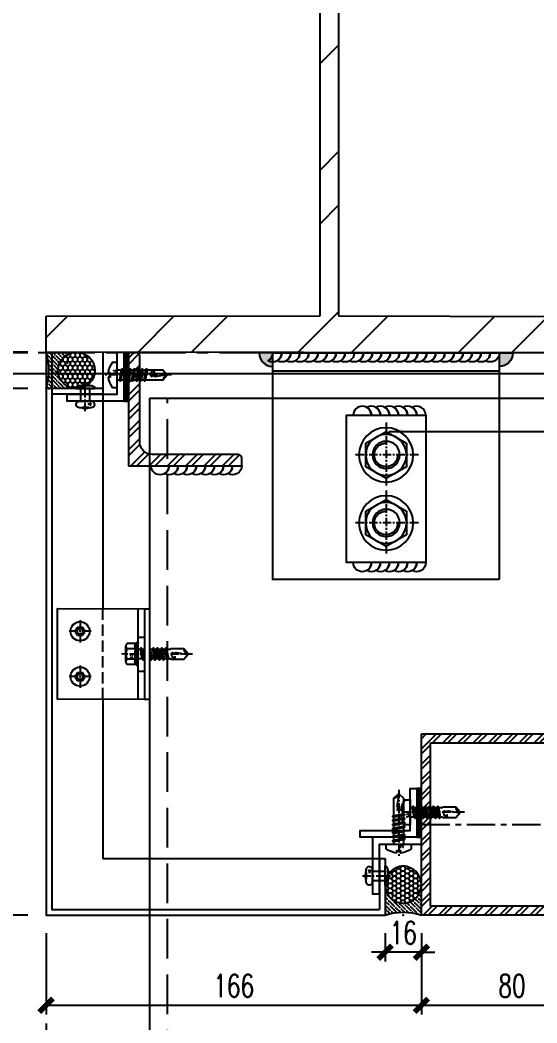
# Model space of a CAD drawing. Extents: x -160106 to 966792, y -663931 to 1550022.
# Drawn here: x -62915 to -62686.9, y -112861.3 to -112418.9 of the extents above; entities that cross this region are included whole.
import ezdxf
from ezdxf.enums import TextEntityAlignment as Align
from ezdxf.xclip import XClip

# ---------------------------------------------------------------- set-up
doc = ezdxf.new("R2010")
doc.units = 0
for name, pattern in [('CENTER', [2, 1.25, -0.25, 0.25, -0.25]), ('ZN-CENTER', [2, 1.25, -0.25, 0.25, -0.25]), ('ZN-DASH', [0.35, 0.25, -0.1])]:
    doc.linetypes.add(name, pattern=pattern)
for name, color, linetype in [('!ZN1-填充-8', 8, 'Continuous'), ('!ZN3-玻璃幕墙-4', 4, 'Continuous'), ('!ZN3-铝板幕墙-3', 3, 'Continuous'), ('!ZN4-辅助材料-1', 1, 'Continuous'), ('!ZN4-配件-11', 11, 'Continuous'), ('!ZN5-钢材投影-40', 40, 'Continuous'), ('!ZN5-钢材断面-2', 2, 'Continuous'), ('!ZN5-铝材投影-112', 112, 'Continuous'), ('!ZN5-铝材断面-6', 6, 'Continuous'), ('!ZN6-虚线-8', 8, 'ZN-DASH'), ('!ZN6-轴线-1', 1, 'ZN-CENTER'), ('20剖面图$0$建-墙-填充', 8, 'Continuous'), ('20剖面图$0$建-柱-钢', 9, 'Continuous'), ('2钢材断面', 2, 'Continuous'), ('A_Hatch', 8, 'Continuous'), ('DIM', 173, 'Continuous'), ('ZX', 240, 'CENTER'), ('焊缝', 8, 'Continuous')]:
    doc.layers.add(name, color=color, linetype=linetype)
doc.layers.add('0_INSULATION', color=252, linetype='Continuous', lineweight=9, transparency=0.2)
doc.styles.add('DHTEXT-1', font='ROMANS.shx', dxfattribs={"width": 0.7, "bigfont": 'CHINESE.shx'})
doc.dimstyles.new('ZN4', dxfattribs={"dimscale": 4, "dimtxt": 2.5, "dimasz": 1.5, "dimexe": 1, "dimexo": 2, "dimgap": 0.9, "dimtad": 1, "dimdec": 0, "dimdsep": 46, "dimtxsty": 'DHTEXT-1', "dimblk": 'ARCHTICK', "dimcen": 2.5, "dimclrd": 173, "dimclre": 173, "dimclrt": 7, "dimazin": 2, "dimtfac": 1, "dimtix": 1, "dimtmove": 2, "dimatfit": 3, "dimfxl": 0, "dimarcsym": 0})

# ---------------------------------------------------------------- blocks, each defined once
blk = doc.blocks.new('20180403.16475379')
at = {"layer": '!ZN1-填充-8', "ltscale": 2}
blk.add_hatch(color=8, dxfattribs=at).paths.add_polyline_path([(1.000034899334423e-08, -6), (1.000034899334423e-08, 0), (6.000000010000349, 0, -0.4142135623730951)])
blk.add_lwpolyline([(1.000034899334423e-08, 0), (1.000034899334423e-08, -6, 0.414213562373095), (6.000000010000349, 0)], format="xyb", dxfattribs=at)
blk = doc.blocks.new('*U3025')
at = {"color": 0, "linetype": 'CENTER', "ltscale": 3}
for p, q in [((0, 14.27463746114689), (0, -14.27463746114683)), ((-14.27463746114686, 2.842170943040401e-14), (14.27463746114686, 2.842170943040401e-14))]:
    blk.add_line(p, q, dxfattribs=at)
at = {"linetype": 'ByBlock', "ltscale": 10}
blk.add_lwpolyline([(9, 5.196152422706319), (0, 10.39230484541261), (-9, 5.196152422706319), (-9, -5.196152422706263), (0, -10.39230484541255), (9, -5.196152422706263)], close=True, dxfattribs=at)
for radius in [12, 9, 6]:
    blk.add_circle((0, 2.842170943040401e-14), radius, dxfattribs=at)
blk.add_arc((0, 2.842170943040401e-14), 5.190000000000509, 180, 90, dxfattribs=at)
blk = doc.blocks.new('20250903102700')
at = {"layer": '!ZN4-辅助材料-1'}
for points in [[(17.53222632710822, -27.5, 0.5773502691896255), (11.53222632710822, -24.03589838487096, -0.2679491924311229), (13.53222632710822, -27.5, 0.5773502691896255), (7.532226327108219, -24.03589838487096, -0.2679491924311229), (9.53222632710822, -27.5, 0.5773502691896255), (3.532226327108219, -24.03589838487096, -0.2679491924311229), (5.532226327108219, -27.5, 0.5773502691896255), (-0.4677736728917807, -24.03589838487096, -0.2679491924311229), (1.532226327108219, -27.5, 0.5773502691896255), (-4.467773672891781, -24.03589838487096, -0.2679491924311229), (-2.467773672891781, -27.5, 0.5773502691896255), (-8.46777367289178, -24.03589838487096, -0.2679491924311229), (-6.467773672891781, -27.5, 0.9999999999999999), (-14.46777367289178, -27.5, 0.9999999999999999)], [(17.53222632710822, -92.5, -0.5773502691896255), (11.53222632710822, -95.96410161512904, 0.2679491924311229), (13.53222632710822, -92.5, -0.5773502691896255), (7.532226327108219, -95.96410161512904, 0.2679491924311229), (9.53222632710822, -92.5, -0.5773502691896255), (3.532226327108219, -95.96410161512904, 0.2679491924311229), (5.532226327108219, -92.5, -0.5773502691896255), (-0.4677736728917807, -95.96410161512904, 0.2679491924311229), (1.532226327108219, -92.5, -0.5773502691896255), (-4.467773672891781, -95.96410161512904, 0.2679491924311229), (-2.467773672891781, -92.5, -0.5773502691896255), (-8.46777367289178, -95.96410161512904, 0.2679491924311229), (-6.467773672891781, -92.5, -0.9999999999999999), (-14.46777367289178, -92.5, -0.9999999999999999)]]:
    blk.add_lwpolyline(points, format="xyb", dxfattribs=at)
at = {"layer": '!ZN5-钢材投影-40'}
blk.add_line((50, -8), (-50, -8), dxfattribs=at)
for points in [[(50, -100.0000107333763), (-50, -100.0000107333763), (-50, 0), (50, 0)], [(17.53222632710822, -92.5), (-17.46777367289178, -92.5), (-17.46777367289178, -27.5), (17.53222632710822, -27.5), (17.53222632710822, -92.5)]]:
    blk.add_lwpolyline(points, close=True, dxfattribs=at)
at = {"layer": '焊缝', "ltscale": 500}
for points in [[(50, 0, -0.5773502691896527), (44, -3.464101615129039, 0.2679491924311228), (46, 0, -0.5773502691896255), (40, -3.464101615129039, 0.2679491924311228), (42, 0, -0.5773502691896255), (36, -3.464101615129039, 0.2679491924311228), (38, 0, -0.5773502691896255), (32, -3.464101615129039, 0.2679491924311228), (34, 0, -0.5773502691896255), (28, -3.464101615129039, 0.2679491924311228), (30, 0, -0.5773502691896255), (24, -3.464101615129039, 0.2679491924311228), (26, 0, -0.5773502691896255), (20, -3.464101615129039, 0.2679491924311228), (22, 0, -0.5773502691896255), (16, -3.464101615129039, 0.2679491924311228), (18, 0, -0.5773502691896255), (12, -3.464101615129039, 0.2679491924311228), (14, 0, -0.5773502691896255), (8, -3.464101615129039, 0.2679491924311228), (10, 0, -0.5773502691896255), (4, -3.464101615129039, 0.2679491924311228), (6, 0, -0.5773502691896255), (0, -3.464101615129039, 0.2679491924311228), (2, 0, -0.5773502691896255), (-4, -3.464101615129039, 0.2679491924311228), (-2, 0, -0.5773502691896255), (-8, -3.464101615129039, 0.2679491924311228), (-6, 0, -0.5773502691896255), (-12, -3.464101615129039, 0.2679491924311228), (-10, 0, -0.5773502683564219), (-15.99999999138527, -3.464101620134898, -0.5773502683564219)], [(-14, -1.001171767711639e-08, -0.5773502691896527), (-20, -3.464101625140756, 0.2679491924311228), (-18, -1.001171767711639e-08, -0.5773502691896255), (-24, -3.464101625140756, 0.2679491924311228), (-22, -1.001171767711639e-08, -0.5773502691896255), (-28, -3.464101625140756, 0.2679491924311228), (-26, -1.001171767711639e-08, -0.5773502691896255), (-32, -3.464101625140756, 0.2679491924311228), (-30, -1.001171767711639e-08, -0.5773502691896255), (-36, -3.464101625140756, 0.2679491924311228), (-34, -1.001171767711639e-08, -0.5773502691896255), (-40, -3.464101625140756, 0.2679491924311228), (-38, -1.001171767711639e-08, -0.5773502691896255), (-44, -3.464101625140756, 0.2679491924311228), (-42, -1.001171767711639e-08, -0.5773502691896255), (-48, -3.464101625140756, 0.2679491924311228), (-46, -1.001171767711639e-08, -0.5773502691896255), (-52, -3.464101625140756, 0.2679491924311228), (-50, -1.001171767711639e-08)]]:
    blk.add_lwpolyline(points, format="xyb", dxfattribs=at)
at = {"layer": '!ZN3-玻璃幕墙-4', "xscale": -1, "rotation": 90}
blk.add_blockref('20180403.16475379', (50, 1.001171767711639e-08), dxfattribs=at)
at = {"layer": '!ZN3-玻璃幕墙-4', "rotation": 270}
blk.add_blockref('20180403.16475379', (-50, -2.073356881737709e-07), dxfattribs=at)
at = {"layer": '!ZN4-配件-11', "color": 1, "xscale": -1}
for p in [(0.03222632710821927, -45), (0.03222632710821927, -75)]:
    blk.add_blockref('*U3025', p, dxfattribs=at)
blk = doc.blocks.new('20250911134809')
at = {"layer": '20剖面图$0$建-墙-填充'}
h = blk.add_hatch(dxfattribs=at)
h.set_pattern_fill('金属', color=0, scale=20, style=0)
h.set_pattern_definition([(45, (786552.9436825344, -415521.477390582), (-35.35533905932738, 35.35533905932738), []), (45, (786576.5139085344, -415521.477390582), (-35.35533905932738, 35.35533905932738), [])])
h.paths.add_polyline_path([(250.001928496873, 499.719107150333), (250.0732229691603, 483.719005525083), (129.0198336206049, 484.0281188413792), (128.9499019003779, 16.02810238840175), (250.0418289360896, 15.71912008043728), (250.0019274502993, -0.2808934743516147), (0, 0), (0.02275027467112523, 16.00000464983168), (121.031125103982, 16.02809616431477), (121.0404657912441, 484.0280664495367), (0.04045149660669267, 483.9999774127209), (3.243563696742058e-06, 500.0000001358567)])
at = {"layer": '20剖面图$0$建-柱-钢', "color": 0}
for p, q in [((121.000017531449, 16.02808894281043), (121.0404657912441, 484.0280664495076)), ((129.0404657912441, 484.0280661565484), (129.0000173957087, 16.02808934741188)), ((4.540197551250458e-08, 15.99999936844688), (121.000017531449, 16.02808894281043)), ((0, 0), (4.540197551250458e-08, 15.99999936844688)), ((129.0000173957087, 16.02808934741188), (250.0019275040831, 15.71910703950562)), ((250.0019274502993, -0.2808934743516147), (0, 0))]:
    blk.add_line(p, q, dxfattribs=at)
blk = doc.blocks.new('20250822090122')
at = {"layer": 'A_Hatch'}
h = blk.add_hatch(dxfattribs=at)
h.set_pattern_fill('ANSI32', color=256)
h.set_pattern_definition([(45, (-80, -40), (-3.367596045400933, 3.367596045400933), []), (45, (-77.75493500000448, -40), (-3.367596045400933, 3.367596045400933), [])])
h.paths.add_polyline_path([(0, 40), (-80, 40), (-80, -40), (0, -40)])
h.paths.add_polyline_path([(-4, 36), (-4, -36), (-76, -36), (-76, 36)], flags=16)
at = {"layer": '2钢材断面'}
for points in [[(-80, 40), (0, 40), (0, -40), (-80, -40)], [(-76, 36), (-4, 36), (-4, -36), (-76, -36)]]:
    blk.add_lwpolyline(points, close=True, dxfattribs=at)
blk = doc.blocks.new('*U2380')
at = {"layer": '0_INSULATION'}
blk.add_lwpolyline([(114802.1762403308, -53758.13946177487), (114802.1762403308, -54358.13946177487), (114752.1762403308, -54358.13946177487), (114752.1762403308, -54147.48672676035, -0.3233183976765034), (114775.6762403308, -54112.48672676035, 0.2427606451781089), (114797.6784095399, -54086.40908308211), (114798.0588984693, -54026.95991788548, 0.2567742646382426), (114775.6762403308, -53998.0878037859, -0.3233183976765034), (114752.1762403308, -53963.0878037859), (114752.1762403308, -53758.13946177487)], format="xyb", close=True, dxfattribs=at)
blk = doc.blocks.new('*U2074')
at = {"color": 0, "linetype": 'CENTER', "ltscale": 3}
blk.add_line((10.01245216703499, 5.329070518200751e-14), (-2.451370260241674, 5.329070518200751e-14), dxfattribs=at)
at = {"linetype": 'ByBlock', "lineweight": -2, "ltscale": 10}
for p, q in [((-1.19999999999709, -2.999999999995627), (-1.19999999999709, 2.999999999995733)), ((0, 4.200000000000099), (0, -4.199999999999992)), ((5.500000004409217, 2.000000000000053), (0, 2.000000000000053)), ((5.500000004409217, 2.500000000000053), (5.500000004409217, -2.499999999999947)), ((5.500000004409217, -1.999999999999947), (0, -1.999999999999947))]:
    blk.add_line(p, q, dxfattribs=at)
for centre, radius, start, end in [((4.415117063422031, -3.584688101909705e-12), 5.96066603962293, 160.3950489643864, 199.6049510356135), ((0, 2.999999999995733), 1.2, 90, 180), ((7.000000004409217, 2.500000000000053), 1.5, 348.4480414647314, 180), ((16.16515139432157, 5.329070518200751e-14), 8, 164.3308475018224, 195.6691524981776), ((6.186535028096828, -0.0009536892320660684), 2.672094166157843, 323.2266208412516, 36.78433105121244), ((0, -2.999999999995627), 1.2, 180, 270), ((7.000000004409217, -2.499999999999947), 1.5, 180, 11.5519585352685)]:
    blk.add_arc(centre, radius, start, end, dxfattribs=at)
at = {"layer": 'Defpoints', "color": 0, "ltscale": 10, "style": 'DHTEXT-1', "width": 0.7}
blk.add_text('D4', height=1, rotation=90, dxfattribs=at).set_placement((7.370543655996131, -1.846676056511448), align=Align.CENTER)
blk = doc.blocks.new('*U3023')
at = {"color": 0, "linetype": 'CENTER', "ltscale": 3}
blk.add_line((23.99999999999994, 2.188255855140087e-07), (-5.914909539480056, -1.533137051807418e-07), dxfattribs=at)
at = {"linetype": 'ByBlock', "ltscale": 10}
for p, q in [((0, 2.084999581674395), (14.28830168384373, 2.085001969002848)), ((1.419619596213958, 2.729999885991237), (2.200602679755074, -2.730000114008757)), ((3.219619596213958, 2.729999881768008), (4.000602679755074, -2.730000118231986)), ((5.019619596213958, 2.729999877544779), (5.800602679755074, -2.730000122455214)), ((6.819619596213958, 2.729999873321551), (7.600602679755074, -2.730000126678443)), ((8.619619596213958, 2.729999869098322), (9.400602679755075, -2.730000130901672)), ((10.41961959621396, 2.729999864875094), (11.20060267975507, -2.7300001351249)), ((12.21961959621396, 2.729999860651865), (13.00060267975507, -2.730000139348129)), ((14.28834179297628, -2.085001744372565), (0, -2.084999717997933))]:
    blk.add_line(p, q, dxfattribs=at)
blk.add_lwpolyline([(-3.944271909999143, 1.000000079036682, -0.137385347329328), (-2.123903424387548, 5.500000079036611), (1.77635683940025e-15, 5.500000079036611), (1.77635683940025e-15, -5.499999920963375), (-2.123903424387548, -5.499999920963375, -0.137385347329328), (-3.944271909999143, -0.9999999209634319), (-2.999999999999998, -0.9999999209633751), (-2.999999999999998, 1.000000079036639)], format="xyb", close=True, dxfattribs=at)
for points in [[(1.828211756127738, -2.085000114008789), (1.047228672586622, 2.084999885991241), (1.419619596213901, 2.729999885991095), (1.792010519841123, 2.084999885991241), (2.57299360338241, -2.085000114008761), (2.200602679755074, -2.730000114008771)], [(3.628211756127738, -2.085000118232018), (2.847228672586622, 2.084999881768012), (3.219619596213901, 2.729999881767866), (3.592010519841123, 2.084999881768012), (4.37299360338241, -2.085000118231989), (4.000602679755074, -2.730000118232)], [(5.428211756127738, -2.085000122455247), (4.647228672586622, 2.084999877544783), (5.019619596213901, 2.729999877544637), (5.392010519841123, 2.084999877544783), (6.17299360338241, -2.085000122455218), (5.800602679755074, -2.730000122455229)], [(7.228211756127738, -2.085000126678475), (6.447228672586622, 2.084999873321555), (6.819619596213901, 2.729999873321409), (7.192010519841123, 2.084999873321555), (7.97299360338241, -2.085000126678447), (7.600602679755074, -2.730000126678457)], [(9.028211756127739, -2.085000130901704), (8.247228672586623, 2.084999869098326), (8.619619596213902, 2.72999986909818), (8.992010519841124, 2.084999869098326), (9.77299360338241, -2.085000130901676), (9.400602679755075, -2.730000130901686)], [(10.82821175612774, -2.085000135124933), (10.04722867258662, 2.084999864875098), (10.4196195962139, 2.729999864874951), (10.79201051984112, 2.084999864875098), (11.57299360338241, -2.085000135124904), (11.20060267975507, -2.730000135124914)], [(12.62821175612774, -2.085000139348161), (11.84722867258662, 2.084999860651869), (12.2196195962139, 2.729999860651723), (12.59201051984112, 2.084999860651869), (13.37299360338241, -2.085000139348133), (13.00060267975507, -2.730000139348143)]]:
    blk.add_lwpolyline(points, close=True, dxfattribs=at)
for points in [[(14.28755614132959, -2.084999790480305, -0.414213562373095), (14.44551068678416, -2.242954335934877), (14.44551068678416, -2.321931608662732), (20.17706341883141, -2.321931608662732), (21.99999672497771, -0.2620664843346907), (21.99999672497771, 0.2620669033741529), (20.1770634188305, 2.321932027703048), (14.44551068678416, 2.321932027703616), (14.44551068678416, 2.242954754974284, -0.414213562373095), (14.28755614132959, 2.085000209519654)], [(16.51287844574838, -2.321931608662732), (16.35611659158181, -1.195959136936376), (15.82661205339483, -1.523970797760166, -0.5304615897786895), (15.03442566961419, -1.169417307181045), (14.81075563571315, 0.0990784896746442, -0.6513157956771675), (15.47433833661651, 0.5440859063701903), (16.0012324895205, 0.2109028390927443), (16.76803563861736, 0.6608451827776259), (21.99999672497771, -0.2620664843346907, -0.2012259957209903), (20.1770634188305, 2.321932027703048)]]:
    blk.add_lwpolyline(points, format="xyb", dxfattribs=at)
at = {"layer": 'Defpoints', "color": 0, "ltscale": 10, "style": 'DHTEXT-1', "width": 0.7}
blk.add_text('5.5', height=1, rotation=90, dxfattribs=at).set_placement((-0.4943080637851551, -1.360906537433093), align=Align.CENTER)
blk = doc.blocks.new('16胶缝')
at = {"layer": '!ZN1-填充-8', "ltscale": 0.1}
h = blk.add_hatch(dxfattribs=at)
h.set_pattern_fill('HONEY', color=256, scale=10, style=0)
h.set_pattern_definition([(4.818975183877585e-15, (-19679.56000236233, -11324.37131966545), (1.875, 1.08253175), [1.25, -2.5]), (120, (-19679.56000236233, -11324.37131966545), (-1.874999995903225, 1.082531757095823), [1.249999999999998, -2.499999999999997]), (60.00000000000003, (-19679.56000236233, -11324.37131966545), (4.096775418904741e-09, 2.165063507095822), [-2.499999999999998, 1.249999999999999])])
edge = h.paths.add_edge_path()
edge.add_ellipse((8.000000000182808, 13.40127735032729), major_axis=(-1.852811262691897e-12, -8.148750109612592), ratio=0.9817456533069091, start_angle=0, end_angle=360)
h = blk.add_hatch(dxfattribs=at)
h.set_pattern_fill('ANSI36', color=256, scale=10, style=0)
h.set_pattern_definition([(45.00000000000003, (-19679.575386873, -11324.37131966545), (0.6629126073623883, 2.430679560328756), [3.125, -0.625, 0, -0.625])])
edge = h.paths.add_edge_path()
edge.add_ellipse((8.015384510843433, 13.40127735032729), major_axis=(0.8733517820453444, 8.103544729698486), ratio=0.9813319895029027, start_angle=124.6262873536864, end_angle=247.3977371599691, ccw=False)
edge.add_arc((0.0005942590132690384, 10.19757702908555), 1.197577176534192, 269.97156881858757, 324.48671338471985, ccw=False)
edge.add_line((1.455191522836685e-11, 8.999999999992724), (1.091393642127514e-11, -1.818989403545856e-12))
edge.add_arc((8.000000000015461, -24.92179927315374), 26.17434008740905, 432.2031562990745, 467.7968437009381, ccw=False)
edge.add_line((16.00000000001455, 0), (16.00000000001091, 9.000000000003638))
edge.add_arc((16.00645417175474, 10.22705133927502), 1.227068313314542, 216.5905572920867, 269.6986325029304, ccw=False)
at = {"layer": '!ZN4-辅助材料-1', "color": 1, "ltscale": 0.1}
blk.add_arc((8.000000000014552, -24.92179927313555), 26.17434008739207, 72.20315629866607, 107.7968437013339, dxfattribs=at)
blk.add_ellipse((8.000000000182808, 13.40127735032729), major_axis=(-1.852811262691897e-12, -8.148750109612592), ratio=0.9817456533069091, dxfattribs=at)
blk.add_point((8.000000000014552, 7.275957614183426e-12), dxfattribs=at)
blk = doc.blocks.new('胶缝断面')
at = {"color": 7, "ltscale": 0.1, "extrusion": (0, 0, -1), "zscale": -1, "rotation": 180}
blk.add_blockref('16胶缝', (8, 5.456968210637569e-12), dxfattribs=at)
blk = doc.blocks.new('*U1991')
at = {"ltscale": 10}
for p, q in [((-1.015572715537019, 4.618802355381165), (-4.949999999997999, 4.618802355381165)), ((-0.5504878062047283, -5.115541284646254), (-0.5504878062065472, 5.115530008962667)), ((-0.1698801084603474, 5.480866579516958), (1.167940990853822e-05, 4.83959058622783)), ((0, -4.839613541317005), (0, 4.8396139450431)), ((-5.449999999999818, -3.464101413275086), (-5.449999999999818, 3.464101817001181)), ((-1.015583010001137, 2.309401278621424), (-4.949999999997999, 2.309401278624835)), ((0, 2.084999581674395), (14.28830168384373, 2.085001969002848)), ((1.419619596213958, 2.729999885991237), (2.200602679755074, -2.730000114008757)), ((3.219619596213958, 2.729999881768008), (4.000602679755074, -2.730000118231986)), ((5.019619596213958, 2.729999877544779), (5.800602679755074, -2.730000122455214)), ((6.819619596213958, 2.729999873321551), (7.600602679755074, -2.730000126678443)), ((8.619619596213958, 2.729999869098322), (9.400602679755075, -2.730000130901672)), ((10.41961959621396, 2.729999864875094), (11.20060267975507, -2.7300001351249)), ((12.21961959621396, 2.729999860651865), (13.00060267975507, -2.730000139348129)), ((-1.015583010002956, -2.30940087489533), (-4.94999999999618, -2.30940087489874)), ((14.28834179297628, -2.085001744372565), (0, -2.084999717997933)), ((-1.015583010001137, -4.618801951655071), (-4.949999999999818, -4.618801951654161)), ((-0.1698801084603474, -5.480877855198726), (1.167940990853822e-05, -4.839601861909371))]:
    blk.add_line(p, q, dxfattribs=at)
at = {"color": 0, "linetype": 'ZN-CENTER', "ltscale": 3}
blk.add_line((23.99999999999994, 2.188255855140087e-07), (-7.276562432845615, -1.533137051807418e-07), dxfattribs=at)
at = {"ltscale": 10}
for points in [[(1.828211756127738, -2.085000114008789), (1.047228672586622, 2.084999885991241), (1.419619596213901, 2.729999885991095), (1.792010519841123, 2.084999885991241), (2.57299360338241, -2.085000114008761), (2.200602679755074, -2.730000114008771)], [(3.628211756127738, -2.085000118232018), (2.847228672586622, 2.084999881768012), (3.219619596213901, 2.729999881767866), (3.592010519841123, 2.084999881768012), (4.37299360338241, -2.085000118231989), (4.000602679755074, -2.730000118232)], [(5.428211756127738, -2.085000122455247), (4.647228672586622, 2.084999877544783), (5.019619596213901, 2.729999877544637), (5.392010519841123, 2.084999877544783), (6.17299360338241, -2.085000122455218), (5.800602679755074, -2.730000122455229)], [(7.228211756127738, -2.085000126678475), (6.447228672586622, 2.084999873321555), (6.819619596213901, 2.729999873321409), (7.192010519841123, 2.084999873321555), (7.97299360338241, -2.085000126678447), (7.600602679755074, -2.730000126678457)], [(9.028211756127739, -2.085000130901704), (8.247228672586623, 2.084999869098326), (8.619619596213902, 2.72999986909818), (8.992010519841124, 2.084999869098326), (9.77299360338241, -2.085000130901676), (9.400602679755075, -2.730000130901686)], [(10.82821175612774, -2.085000135124933), (10.04722867258662, 2.084999864875098), (10.4196195962139, 2.729999864874951), (10.79201051984112, 2.084999864875098), (11.57299360338241, -2.085000135124904), (11.20060267975507, -2.730000135124914)], [(12.62821175612774, -2.085000139348161), (11.84722867258662, 2.084999860651869), (12.2196195962139, 2.729999860651723), (12.59201051984112, 2.084999860651869), (13.37299360338241, -2.085000139348133), (13.00060267975507, -2.730000139348143)]]:
    blk.add_lwpolyline(points, close=True, dxfattribs=at)
for points in [[(14.28755614132959, -2.084999790480305, -0.414213562373095), (14.44551068678416, -2.242954335934877), (14.44551068678416, -2.321931608662732), (20.17706341883141, -2.321931608662732), (21.99999672497771, -0.2620664843346907), (21.99999672497771, 0.2620669033741529), (20.1770634188305, 2.321932027703048), (14.44551068678416, 2.321932027703616), (14.44551068678416, 2.242954754974284, -0.414213562373095), (14.28755614132959, 2.085000209519654)], [(16.51287844574838, -2.321931608662732), (16.35611659158181, -1.195959136936376), (15.82661205339483, -1.523970797760166, -0.5304615897786895), (15.03442566961419, -1.169417307181045), (14.81075563571315, 0.0990784896746442, -0.6513157956771675), (15.47433833661651, 0.5440859063701903), (16.0012324895205, 0.2109028390927443), (16.76803563861736, 0.6608451827776259), (21.99999672497771, -0.2620664843346907, -0.2012259957209903), (20.1770634188305, 2.321932027703048)]]:
    blk.add_lwpolyline(points, format="xyb", dxfattribs=at)
for centre, radius, start, end in [((-3.866666666665878, 3.464101817001181), 1.583333333333237, 133.1735511071865, 226.8264488928781), ((0.06775032333098352, 3.464101817001181), 1.583333333333237, 133.1735511071865, 226.8264488928781), ((7.477939400387186, -2.867559875829768), 11.3218976996017, 132.4921501626091, 138.6063620026382), ((0.1333333333341216, 2.018612281773358e-07), 5.583333333333248, 155.5673023206315, 204.4326976793683), ((4.067750323330984, 2.018612281773358e-07), 5.583333333333248, 155.5673023206315, 204.4326976793683), ((-3.866666666665878, -3.464101413275086), 1.583333333333237, 133.1735511071865, 226.8264488927399), ((0.06775032333098352, -3.464101413275086), 1.583333333333237, 133.1735511071865, 226.8264488927399), ((7.477939400387186, 2.867548600148227), 11.3218976996017, 221.3935592101043, 227.5078498373909)]:
    blk.add_arc(centre, radius, start, end, dxfattribs=at)
at = {"layer": 'Defpoints', "color": 0, "ltscale": 10, "style": 'DHTEXT-1', "width": 0.7}
blk.add_text('5.5', height=1, rotation=90, dxfattribs=at).set_placement((-2.461643067588102, -0.9299515093815011), align=Align.CENTER)
blk = doc.blocks.new('*U2070')
at = {"color": 0, "linetype": 'CENTER', "ltscale": 3}
for p, q in [((0, 4.884922855083778), (0, -4.884922855083708)), ((4.884922855083761, 5.329070518200751e-14), (-4.884922855083761, 5.329070518200751e-14))]:
    blk.add_line(p, q, dxfattribs=at)
at = {"linetype": 'ByBlock', "ltscale": 10}
for radius in [4.199999809265137, 2, 1.225000023841858]:
    blk.add_circle((0, 5.329070518200751e-14), radius, dxfattribs=at)
blk = doc.blocks.new('*U2492')
at = {"layer": '!ZN1-填充-8'}
h = blk.add_hatch(dxfattribs=at)
h.set_pattern_fill('NET3', color=256, scale=0.75, angle=180, style=0)
h.set_pattern_definition([(180, (-1731.7059275028, 294.7401969027198), (-2.916190190469635e-16, -2.38125), []), (240, (-1731.7059275028, 294.7401969027198), (2.062222992761694, -1.190625), []), (299.9999999999999, (-1731.7059275028, 294.7401969027198), (2.062222992761694, 1.190624999999999), [])])
h.paths.add_polyline_path([(20, 0), (-20, 0), (-20, -2), (20, -2)])
at = {"ltscale": 0.125}
blk.add_wipeout([(-20, -40.60166732874369), (19.999999999999996, -40.60166732874369), (19.999999999999996, -5), (-20.000000000000004, -4.999999999971351)], dxfattribs=at).dxf.layer = '!ZN6-虚线-8'
at = {"layer": '!ZN5-铝材投影-112', "ltscale": 0.25}
blk.add_line((-20, -5), (20, -5), dxfattribs=at)
at = {"layer": '!ZN5-铝材投影-112'}
blk.add_lwpolyline([(20, -2), (-20, -2), (-20, -40.60166732874573), (20, -40.60166732874573)], close=True, dxfattribs=at)
at = {"layer": '!ZN6-虚线-8', "linetype": 'ZN-DASH', "ltscale": 10}
for p, q in [((-7.5, -5), (-7.500000000007276, -2.000000000001364)), ((7.5, -5.000000000029274), (7.500000000017053, -2.000000000030639))]:
    blk.add_line(p, q, dxfattribs=at)
at = {"layer": '!ZN6-虚线-8', "color": 8, "linetype": 'ZN-DASH', "ltscale": 20}
blk.add_line((-20, -20.60171674797253), (20, -20.60171674797253), dxfattribs=at)
at = {"layer": '!ZN4-配件-11', "color": 1, "xscale": -1, "rotation": 270}
for name, p in [('*U1991', (0, -4.999999999985675)), ('*U2070', (-10, -30.60166732874573)), ('*U2070', (9.999999999976126, -30.60166732873942))]:
    blk.add_blockref(name, p, dxfattribs=at)
at = {"ltscale": 0.25}
blk.add_wipeout([(20, 7.105427357601002e-15), (20, -2.000000000001357), (-20, -2.000000000001357), (-20, 7.105427357601002e-15)], dxfattribs=at).dxf.layer = '!ZN4-辅助材料-1'
at = {"layer": '!ZN4-辅助材料-1'}
blk.add_lwpolyline([(20, 0), (-20, 0), (-20, -2), (20, -2)], close=True, dxfattribs=at)
blk = doc.blocks.new('ZT_角钢(填充)_50X50X5')
at = {"layer": '!ZN1-填充-8'}
h = blk.add_hatch(dxfattribs=at)
h.set_pattern_fill('ANSI32', color=256, scale=0.6, style=0)
h.set_pattern_definition([(45, (-11702.14548385996, -65281.3865768466), (-4.041115254481119, 4.041115254481119), []), (45, (-11699.45140585996, -65281.3865768466), (-4.041115254481119, 4.041115254481119), [])])
h.paths.add_polyline_path([(50, 3.333333333328937, 0.4142135623730951), (48.33333333333394, 5.000000000000455), (10.5, 5, -0.4142135623730951), (5, 10.5), (5, 48.33333333332848, 0.4142135623730951), (3.33333333333394, 50), (0, 50), (0, 0), (50.00000000000182, -6.821210263296962e-12)])
at = {"layer": '!ZN5-钢材断面-2'}
blk.add_lwpolyline([(0, 0), (0, 50), (3.33333333333394, 50, -0.4142135623730951), (5, 48.33333333332848), (5, 10.5, 0.4142135623730951), (10.5, 5), (48.33333333333394, 5.000000000000455, -0.4142135623730951), (50, 3.333333333328937), (50, 4.547473508864641e-13), (0, 0)], format="xyb", dxfattribs=at)
blk = doc.blocks.new('*U2368')
at = {"layer": '!ZN5-钢材断面-2', "extrusion": (0, 0, -1), "zscale": -1, "rotation": 90}
blk.add_blockref('ZT_角钢(填充)_50X50X5', (0, 0), dxfattribs=at)
blk = doc.blocks.new('20250917165921')
at = {"layer": '!ZN1-填充-8'}
h = blk.add_hatch(dxfattribs=at)
h.set_pattern_fill('NET3', color=256, scale=0.4, angle=-90.00000000000001, style=0)
h.set_pattern_definition([(270, (-40462.77143394241, 27427.67505952397), (1.27, -4.520586111108225e-16), []), (329.9999999999999, (-40462.77143394241, 27427.67505952397), (0.6350000000000007, 1.099852262806237), []), (29.9999999999999, (-40462.77143394241, 27427.67505952397), (-0.6349999999999993, 1.099852262806238), [])])
h.paths.add_polyline_path([(-465.6822638654266, 8478.742323660059), (-463.6822638654266, 8478.742323660059), (-463.6822638661251, 8500.242323661194), (-465.6822638661251, 8500.242323661194)])
h = blk.add_hatch(dxfattribs=at)
h.set_pattern_fill('NET3', color=256, scale=0.4, angle=-90.00000000000001, style=0)
h.set_pattern_definition([(270, (-40333.48916412609, 27235.25239125291), (1.27, -4.520586111108225e-16), []), (329.9999999999999, (-40333.48916412609, 27235.25239125291), (0.6350000000000007, 1.099852262806237), []), (29.9999999999999, (-40333.48916412609, 27235.25239125291), (-0.6349999999999993, 1.099852262806238), [])])
h.paths.add_polyline_path([(-336.3999940490903, 8286.319655389001), (-334.3999940490903, 8286.319655389001), (-334.3999940497888, 8307.819655390136), (-336.3999940497888, 8307.819655390136)])
at = {"layer": '!ZN3-铝板幕墙-3'}
for p, q in [((-475.0019198481023, 8500.252794902655), (-475.0019198480877, 8276.999999406311)), ((-475.0019198480877, 8276.999999406311), (-350.3999940492649, 8276.99999940634))]:
    blk.add_line(p, q, dxfattribs=at)
at = {"layer": '!ZN3-铝板幕墙-3', "elevation": -1.372784413678807e-10}
for points in [[(-500.0019198480877, 8500.280884033535), (-500.0019198480877, 8251.99999940634), (-350.3999940492649, 8251.99999940634)], [(-497.5019198480877, 8500.278075120441), (-497.5019198480877, 8254.49999940634), (-352.8999940492649, 8254.49999940634)], [(-352.8999940492649, 8276.99999940634), (-352.8999940492649, 8254.49999940634)], [(-350.3999940492649, 8276.99999940634), (-350.3999940492649, 8251.99999940634)]]:
    blk.add_lwpolyline(points, dxfattribs=at)
at = {"layer": '!ZN3-铝板幕墙-3'}
for points in [[(-475.0019198480877, 8484.28088403189), (-500.0019198480877, 8484.28088403189)], [(-475.0019198480877, 8481.78088403189), (-497.5019198480877, 8481.78088403189)]]:
    blk.add_lwpolyline(points, dxfattribs=at)
at = {"layer": '!ZN4-辅助材料-1', "ltscale": 5}
blk.add_lwpolyline([(-465.6822638654266, 8478.742323660059), (-463.6822638654266, 8478.742323660059), (-463.6822638661251, 8500.242323661194), (-465.6822638661251, 8500.242323661194)], close=True, dxfattribs=at)
at = {"layer": '!ZN4-辅助材料-1', "ltscale": 5, "elevation": -1.372784413678807e-10}
blk.add_lwpolyline([(-336.3999940490903, 8286.319655389001), (-334.3999940490903, 8286.319655389001), (-334.3999940497888, 8307.819655390136), (-336.3999940497888, 8307.819655390136)], close=True, dxfattribs=at)
at = {"layer": '!ZN5-钢材投影-40', "ltscale": 0.3}
blk.add_line((-454.4017090214766, 8479.999990442302), (-454.4017090216657, 3505.499999895706), dxfattribs=at)
at = {"layer": '!ZN5-钢材投影-40', "ltscale": 10}
blk.add_line((-454.4017090217094, 8479.999990442418), (-254.3999940477661, 8479.999990442418), dxfattribs=at)
at = {"layer": '!ZN5-铝材投影-112'}
blk.add_lwpolyline([(-465.6822638654266, 8500.280884032065), (-465.6822638654266, 8478.780884030493), (-490.6822638654266, 8478.780884030522), (-490.6822638654266, 8481.780884030522), (-468.6822638654266, 8481.780884031949), (-468.6822638654266, 8500.28088403352)], close=True, dxfattribs=at)
at = {"layer": '!ZN5-铝材投影-112', "elevation": -1.372784413678807e-10}
for points in [[(-336.3999940490903, 8307.819655390573), (-336.3999940490903, 8286.319655389001), (-361.3999940490903, 8286.31965538903), (-361.3999940490903, 8289.31965538903), (-339.3999940490903, 8289.319655390456), (-339.3999940490903, 8307.819655392028)], [(-334.3999940490903, 8286.319655389001), (-355.8999940506619, 8286.319655389001), (-355.8999940506328, 8261.319655389001), (-352.8999940506328, 8261.319655389001), (-352.8999940492067, 8283.319655389001), (-334.3999940476351, 8283.319655389001)]]:
    blk.add_lwpolyline(points, close=True, dxfattribs=at)
at = {"layer": '!ZN6-虚线-8', "color": 8, "linetype": 'ZN-DASH', "ltscale": 70}
blk.add_line((-446.4017090217094, 3505.499999895706), (-446.4017090217094, 8479.999990442302), dxfattribs=at)
at = {"layer": 'ZX', "ltscale": 10}
blk.add_line((-334.3999940476206, 8291.99999940634), (-199.9999940476264, 8291.99999940634), dxfattribs=at)
at = {"layer": '焊缝', "ltscale": 40}
blk.add_lwpolyline([(-413.6822638661251, 8450.240076530725, -0.5773502691896255), (-419.6822638661251, 8446.775974915581, 0.2679491924311228), (-417.6822638661251, 8450.240076530725, -0.5773502691896255), (-423.6822638661251, 8446.775974915581, 0.2679491924311228), (-421.6822638661251, 8450.240076530725, -0.5773502691896255), (-427.6822638661251, 8446.775974915581, 0.2679491924311228), (-425.6822638661251, 8450.240076530725, -0.5773502691896255), (-431.6822638661251, 8446.775974915581, 0.2679491924311228), (-429.6822638661251, 8450.240076530725, -0.5773502691896255), (-435.6822638661251, 8446.775974915581, 0.2679491924311228), (-433.6822638661251, 8450.240076530725, -0.5773502691896255), (-439.6822638661251, 8446.775974915581, 0.2679491924311228), (-437.6822638661251, 8450.240076530725, -0.5773502691896255), (-443.6822638661251, 8446.775974915581, 0.2679491924311228), (-441.6822638661251, 8450.240076530725, -0.5773502691896255), (-447.6822638661251, 8446.775974915581, 0.2679491924311228), (-445.6822638661251, 8450.240076530725, -0.9999999999999999), (-453.6822638661251, 8450.240076530725, -0.9999999999999999)], format="xyb", dxfattribs=at)
at = {"layer": '!ZN4-辅助材料-1', "xscale": -1.000000000000002, "rotation": 90}
blk.add_blockref('胶缝断面', (-500.0019198480295, 8492.280884033375), dxfattribs=at)
at = {"layer": '!ZN4-辅助材料-1', "rotation": 180}
blk.add_blockref('胶缝断面', (-342.3999940477806, 8251.999999406398), dxfattribs=at)
at = {"layer": '!ZN4-配件-11'}
blk.add_blockref('*U2368', (-463.6822638661251, 8450.240076530725), dxfattribs=at)
at = {"layer": '!ZN4-配件-11', "color": 1}
for name, p, xscale, rotation in [('*U3023', (-468.6822638654266, 8490.280877754252), -1, 180), ('*U2074', (-482.682263865514, 8484.280884034917), -1.000000000000002, 90)]:
    blk.add_blockref(name, p, dxfattribs=dict(at, xscale=xscale, rotation=rotation))
for name, p, rotation in [('*U3023', (-344.400000326903, 8283.319655389001), 90), ('*U2074', (-350.3999940462381, 8269.319655388914), 180)]:
    blk.add_blockref(name, p, dxfattribs=dict(at, rotation=rotation))
blk.add_blockref('*U3023', (-339.3999940490903, 8297.350146928424), dxfattribs=at)
at = {"layer": '!ZN5-铝材断面-6', "ltscale": 100}
blk.add_blockref('20250822090122', (-254.3999940476206, 8291.99999940634), dxfattribs=at)
ref = blk.add_blockref('*U2380', (-220247.9650546101, 134897.5069688679, 1.221279752998683e-09), dxfattribs=dict(xscale=2, yscale=2, zscale=2, rotation=355.3425956008955))
XClip(ref).set_block_clipping_path([(114603.83195230213, -54076.27189262847), (114902.96564196696, -54051.902502107856), (114871.53018425936, -53666.03300560066), (114572.39649459453, -53690.40239612127)])
at = {"ltscale": 100}
blk.add_blockref('20250911134809', (-500.0019198480877, 8500.280884033535), dxfattribs=at)
at = {"ltscale": 10}
blk.add_blockref('20250903102700', (-349.999994048092, 8499.999990442418), dxfattribs=at)
at = {"xscale": -1, "rotation": 269.9892606286638}
blk.add_blockref('*U2492', (-454.4042491056753, 8367.177480726386), dxfattribs=at)
blk = doc.blocks.new('_ArchTick')
at = {"color": 0, "linetype": 'ByBlock', "const_width": 0.4}
blk.add_lwpolyline([(-0.5, -0.5), (0.5, 0.5)], dxfattribs=at)
blk = doc.blocks.new('*D3011')
at = {"layer": 'Defpoints', "color": 0, "ltscale": 40, "transparency": 16777216}
for p in [(-62903.55444203694, -112813.7544896132), (-62737.95251623647, -112813.7544896132), (-62737.95251623647, -112853.5662185369)]:
    blk.add_point(p, dxfattribs=at)
at = {"layer": 'DIM', "color": 173, "linetype": 'ByBlock', "lineweight": -2, "ltscale": 40, "transparency": 16777216}
for p, q in [((-62903.55444203694, -112821.7544896132), (-62903.55444203694, -112857.5662185369)), ((-62737.95251623647, -112821.7544896132), (-62737.95251623647, -112857.5662185369)), ((-62903.55444203694, -112853.5662185369), (-62737.95251623647, -112853.5662185369))]:
    blk.add_line(p, q, dxfattribs=at)
at = {"layer": 'DIM', "color": 173, "lineweight": -2, "ltscale": 40, "transparency": 16777216, "xscale": 6, "yscale": 6, "zscale": 6, "rotation": 180}
blk.add_blockref('_ArchTick', (-62903.55444203694, -112853.5662185369), dxfattribs=at)
at = {"layer": 'DIM', "color": 173, "lineweight": -2, "ltscale": 40, "transparency": 16777216, "xscale": 6, "yscale": 6, "zscale": 6}
blk.add_blockref('_ArchTick', (-62737.95251623647, -112853.5662185369), dxfattribs=at)
at = {"layer": 'DIM', "color": 7, "ltscale": 40, "transparency": 16777216, "insert": (-62820.75347913671, -112844.9662185369), "char_height": 10, "attachment_point": 5, "style": 'DHTEXT-1'}
blk.add_mtext('166', dxfattribs=at)
blk = doc.blocks.new('*D3012')
at = {"layer": 'Defpoints', "color": 0, "ltscale": 40, "transparency": 16777216}
for p in [(-62737.95251623647, -112813.7544896132), (-62657.95251623647, -112813.7544896133), (-62657.95251623647, -112853.5662185369)]:
    blk.add_point(p, dxfattribs=at)
at = {"layer": 'DIM', "color": 173, "linetype": 'ByBlock', "lineweight": -2, "ltscale": 40, "transparency": 16777216}
for p, q in [((-62737.95251623647, -112821.7544896132), (-62737.95251623647, -112857.5662185369)), ((-62657.95251623647, -112821.7544896133), (-62657.95251623647, -112857.5662185369)), ((-62737.95251623647, -112853.5662185369), (-62657.95251623647, -112853.5662185369))]:
    blk.add_line(p, q, dxfattribs=at)
at = {"layer": 'DIM', "color": 173, "lineweight": -2, "ltscale": 40, "transparency": 16777216, "xscale": 6, "yscale": 6, "zscale": 6, "rotation": 180}
blk.add_blockref('_ArchTick', (-62737.95251623647, -112853.5662185369), dxfattribs=at)
at = {"layer": 'DIM', "color": 173, "lineweight": -2, "ltscale": 40, "transparency": 16777216, "xscale": 6, "yscale": 6, "zscale": 6}
blk.add_blockref('_ArchTick', (-62657.95251623647, -112853.5662185369), dxfattribs=at)
at = {"layer": 'DIM', "color": 7, "ltscale": 40, "transparency": 16777216, "insert": (-62697.95251623647, -112844.9662185369), "char_height": 10, "attachment_point": 5, "style": 'DHTEXT-1'}
blk.add_mtext('80', dxfattribs=at)
blk = doc.blocks.new('*D3013')
at = {"layer": 'Defpoints', "color": 0, "ltscale": 40, "transparency": 16777216}
for p in [(-62753.95251623812, -112813.7544896136), (-62737.95251623644, -112813.7544896132), (-62753.95251623812, -112830.167145544)]:
    blk.add_point(p, dxfattribs=at)
at = {"layer": 'DIM', "color": 173, "linetype": 'ByBlock', "lineweight": -2, "ltscale": 40, "transparency": 16777216}
for p, q in [((-62753.95251623812, -112821.7544896136), (-62753.95251623812, -112834.167145544)), ((-62737.95251623644, -112821.7544896132), (-62737.95251623644, -112834.167145544)), ((-62753.95251623812, -112830.167145544), (-62759.95251623812, -112830.167145544)), ((-62737.95251623644, -112830.167145544), (-62753.95251623812, -112830.167145544)), ((-62737.95251623644, -112830.167145544), (-62731.95251623644, -112830.167145544))]:
    blk.add_line(p, q, dxfattribs=at)
at = {"layer": 'DIM', "color": 173, "lineweight": -2, "ltscale": 40, "transparency": 16777216, "xscale": 6, "yscale": 6, "zscale": 6}
blk.add_blockref('_ArchTick', (-62753.95251623812, -112830.167145544), dxfattribs=at)
at = {"layer": 'DIM', "color": 173, "lineweight": -2, "ltscale": 40, "transparency": 16777216, "xscale": 6, "yscale": 6, "zscale": 6, "rotation": 180}
blk.add_blockref('_ArchTick', (-62737.95251623644, -112830.167145544), dxfattribs=at)
at = {"layer": 'DIM', "color": 7, "ltscale": 40, "transparency": 16777216, "insert": (-62745.95251623728, -112821.567145544), "char_height": 10, "attachment_point": 5, "style": 'DHTEXT-1'}
blk.add_mtext('16', dxfattribs=at)
blk = doc.blocks.new('*D3014')
at = {"layer": 'Defpoints', "color": 0, "ltscale": 40, "transparency": 16777216}
for p in [(-62903.55444203694, -112853.5662185369), (-62657.95251623662, -112853.5662185371), (-62657.95251623662, -112878.6919633293)]:
    blk.add_point(p, dxfattribs=at)
at = {"layer": 'DIM', "color": 173, "linetype": 'ByBlock', "lineweight": -2, "ltscale": 40, "transparency": 16777216}
for p, q in [((-62903.55444203694, -112861.5662185369), (-62903.55444203694, -112882.6919633293)), ((-62657.95251623662, -112861.5662185371), (-62657.95251623662, -112882.6919633293)), ((-62903.55444203694, -112878.6919633293), (-62657.95251623662, -112878.6919633293))]:
    blk.add_line(p, q, dxfattribs=at)
at = {"layer": 'DIM', "color": 173, "lineweight": -2, "ltscale": 40, "transparency": 16777216, "xscale": 6, "yscale": 6, "zscale": 6, "rotation": 180}
blk.add_blockref('_ArchTick', (-62903.55444203694, -112878.6919633293), dxfattribs=at)
at = {"layer": 'DIM', "color": 173, "lineweight": -2, "ltscale": 40, "transparency": 16777216, "xscale": 6, "yscale": 6, "zscale": 6}
blk.add_blockref('_ArchTick', (-62657.95251623662, -112878.6919633293), dxfattribs=at)
at = {"layer": 'DIM', "color": 7, "ltscale": 40, "transparency": 16777216, "insert": (-62780.75347913678, -112870.0919633293), "char_height": 10, "attachment_point": 5, "style": 'DHTEXT-1'}
blk.add_mtext('246', dxfattribs=at)
blk = doc.blocks.new('*D3015')
at = {"layer": 'Defpoints', "color": 0, "ltscale": 40, "transparency": 16777216}
for p in [(-62957.46469961153, -112565.473604986), (-62903.55444203697, -112565.473604986), (-62903.55444203697, -112813.7544896132)]:
    blk.add_point(p, dxfattribs=at)
at = {"layer": 'DIM', "color": 173, "linetype": 'ByBlock', "lineweight": -2, "ltscale": 40, "transparency": 16777216}
for p, q in [((-62911.55444203697, -112565.473604986), (-62961.46469961153, -112565.473604986)), ((-62957.46469961153, -112813.7544896132), (-62957.46469961153, -112565.473604986)), ((-62911.55444203697, -112813.7544896132), (-62961.46469961153, -112813.7544896132))]:
    blk.add_line(p, q, dxfattribs=at)
at = {"layer": 'DIM', "color": 173, "lineweight": -2, "ltscale": 40, "transparency": 16777216, "xscale": 6, "yscale": 6, "zscale": 6}
for p, rotation in [((-62957.46469961153, -112565.473604986), 90), ((-62957.46469961153, -112813.7544896132), 270)]:
    blk.add_blockref('_ArchTick', p, dxfattribs=dict(at, rotation=rotation))
at = {"layer": 'DIM', "color": 7, "ltscale": 40, "transparency": 16777216, "insert": (-62966.06469961155, -112689.6140472996), "char_height": 10, "attachment_point": 5, "rotation": 90, "style": 'DHTEXT-1'}
blk.add_mtext('248', dxfattribs=at)
blk = doc.blocks.new('*D3016')
at = {"layer": 'Defpoints', "color": 0, "ltscale": 40, "transparency": 16777216}
for p in [(-62924.08086612448, -112565.7544985772), (-62903.55444203697, -112565.7544985772), (-62903.55444203697, -112581.4736049877)]:
    blk.add_point(p, dxfattribs=at)
at = {"layer": 'DIM', "color": 173, "linetype": 'ByBlock', "lineweight": -2, "ltscale": 40, "transparency": 16777216}
for p, q in [((-62924.08086612448, -112565.7544985772), (-62924.08086612448, -112559.7544985772)), ((-62911.55444203697, -112565.7544985772), (-62928.08086612448, -112565.7544985772)), ((-62924.08086612448, -112581.4736049877), (-62924.08086612448, -112565.7544985772)), ((-62911.55444203697, -112581.4736049877), (-62928.08086612448, -112581.4736049877)), ((-62924.08086612448, -112581.4736049877), (-62924.08086612448, -112587.4736049877))]:
    blk.add_line(p, q, dxfattribs=at)
at = {"layer": 'DIM', "color": 173, "lineweight": -2, "ltscale": 40, "transparency": 16777216, "xscale": 6, "yscale": 6, "zscale": 6}
for p, rotation in [((-62924.08086612448, -112565.7544985772), 270), ((-62924.08086612448, -112581.4736049877), 90)]:
    blk.add_blockref('_ArchTick', p, dxfattribs=dict(at, rotation=rotation))
at = {"layer": 'DIM', "color": 7, "ltscale": 40, "transparency": 16777216, "insert": (-62932.68086612449, -112573.6140517824), "char_height": 10, "attachment_point": 5, "rotation": 90, "style": 'DHTEXT-1'}
blk.add_mtext('16', dxfattribs=at)

msp = doc.modelspace()

# ---------------------------------------------------------------- block references
at = {"ltscale": 40}
ref = msp.add_blockref('20250917165921', (-62403.55252218885, -121065.7544890195), dxfattribs=at)
XClip(ref).set_block_clipping_path([(-755.8132790789532, 8061.303419251897), (-66.54056281830708, 9333.015771554099)])

# ---------------------------------------------------------------- next in the draw order: linework, layer by layer
at = {"layer": '!ZN6-轴线-1', "linetype": 'ZN-CENTER', "ltscale": 20}
msp.add_line((-62042.07154807086, -112565.7544985771), (-63695.95160100433, -112565.7544985771), dxfattribs=at)

# ---------------------------------------------------------------- next in the draw order: dimensions: what is measured, and where the dimension line sits
at = {"layer": 'DIM', "ltscale": 40}
for base, p1, p2, picture, middle in [((-62924.08086612448, -112565.7544985772), (-62903.55444203694, -112581.4736049876), (-62903.55444203694, -112565.7544985771), '*D3016', (-62932.68086612449, -112573.6140517824)), ((-62957.46469961153, -112565.473604986), (-62903.55444203694, -112813.7544896132), (-62903.55444203694, -112565.473604986), '*D3015', (-62966.06469961155, -112689.6140472996))]:
    dim = msp.add_linear_dim(base=base, p1=p1, p2=p2, angle=90, dimstyle='ZN4', dxfattribs=at)
    dim.commit()
    dim.dimension.update_dxf_attribs({"geometry": picture, "text_midpoint": middle})
for base, p1, p2, picture, middle in [((-62737.95251623647, -112853.5662185369), (-62903.55444203694, -112813.7544896132), (-62737.95251623647, -112813.7544896132), '*D3011', (-62820.75347913671, -112844.9662185369)), ((-62753.95251623812, -112830.167145544), (-62737.95251623644, -112813.7544896132), (-62753.95251623812, -112813.7544896136), '*D3013', (-62745.95251623728, -112821.567145544)), ((-62657.95251623647, -112853.5662185369), (-62737.95251623647, -112813.7544896132), (-62657.95251623647, -112813.7544896133), '*D3012', (-62697.95251623647, -112844.9662185369)), ((-62657.95251623662, -112878.6919633293), (-62903.55444203694, -112853.5662185369), (-62657.95251623662, -112853.5662185371), '*D3014', (-62780.75347913678, -112870.0919633293))]:
    dim = msp.add_linear_dim(base=base, p1=p1, p2=p2, dimstyle='ZN4', dxfattribs=at)
    dim.commit()
    dim.dimension.update_dxf_attribs({"geometry": picture, "text_midpoint": middle})

# ---------------------------------------------------------------- next in the draw order: leaders
at = {"layer": 'DIM'}
msp.add_leader([(-62752.31326885056, -112600.4850009353), (-62512.42190035155, -112600.4850009353), (-62421.29128446663, -112600.4850009353)], dimstyle='ZN4', dxfattribs=at)

doc.saveas('drawing.dxf')
